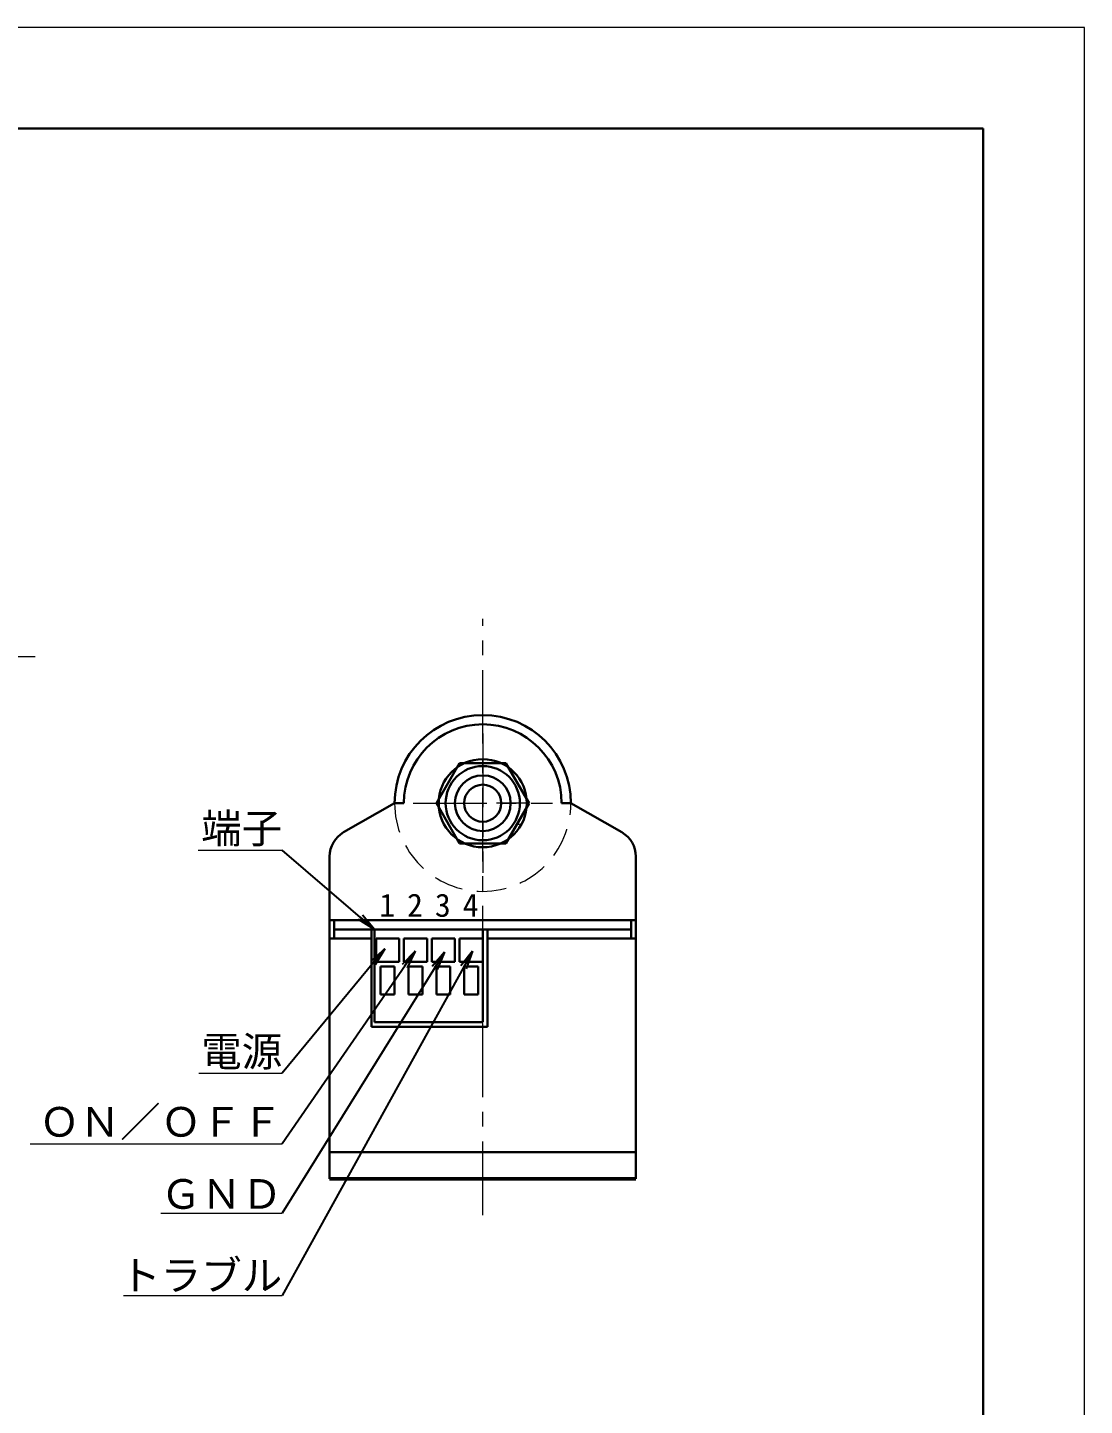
# Model space of a CAD drawing. Extents: x -210 to 210, y -148 to 148.
# Drawn here: x 96.1 to 210, y 0 to 148.5 of the extents above; entities that cross this region are included whole.
import ezdxf
from ezdxf.enums import TextEntityAlignment as Align

# ---------------------------------------------------------------- set-up
doc = ezdxf.new("R2010")
doc.units = 0
doc.header["$LTSCALE"] = 0.25
doc.linetypes.add('CENTER', pattern=[50.8, 31.75, -6.35, 6.35, -6.35])
doc.linetypes.add('DASHED', pattern=[19.05, 12.7, -6.35])
doc.layers.get('0').update_dxf_attribs({"linetype": 'CONTINUOUS'})
doc.layers.add('49', color=7, linetype='CONTINUOUS')
doc.layers.add('KCAD_ZUWAKU', color=1, linetype='CONTINUOUS', plot=False)
doc.styles.get("Standard").update_dxf_attribs({"font": 'MS Mincho.ttf', "bigfont": 'bigfont.shx'})
doc.dimstyles.get("Standard").update_dxf_attribs({"dimtxt": 0.18, "dimasz": 0.18, "dimexe": 0.18, "dimexo": 0.0625, "dimgap": 0.09, "dimtad": 0, "dimtih": 1, "dimtoh": 1, "dimdec": 4, "dimzin": 0, "dimdsep": 46, "dimtxsty": 'STANDARD', "dimcen": 0.09, "dimadec": 0, "dimazin": 0, "dimtfac": 1, "dimtdec": 4, "dimtofl": 0, "dimtmove": 0, "dimatfit": 3, "dimfxl": 1, "dimtolj": 1, "dimtzin": 0, "dimarcsym": 0})

# ---------------------------------------------------------------- blocks, each defined once
blk = doc.blocks.new('KCAD_OPEN')
at = {"color": 0, "linetype": 'Continuous', "lineweight": -2}
for q in [(-1, 0.158384), (-1, 0), (-1, -0.158384)]:
    blk.add_line((0, 0), q, dxfattribs=at)

msp = doc.modelspace()

# ---------------------------------------------------------------- linework, layer by layer
at = {"color": 3, "linetype": 'Continuous', "lineweight": 30}
for p, q in [((199.0712, 137.6207), (-198.4288, 137.6207)), ((130.1824, 61.7701), (135.6708, 64.9064)), ((136.6708, 64.9064), (135.6708, 64.9064)), ((153.6708, 64.9064), (154.6708, 64.9064)), ((160.1593, 61.7701), (154.6708, 64.9064)), ((128.6708, 24.4064), (128.6708, 59.1654)), ((161.6708, 24.4064), (161.6708, 59.1654)), ((128.6708, 52.3064), (145.1708, 52.3064)), ((129.1708, 50.3064), (129.1708, 52.3064)), ((161.6708, 52.3064), (145.1708, 52.3064)), ((161.1708, 50.3064), (161.1708, 52.3064)), ((130.6708, 51.3064), (129.1708, 51.3064)), ((145.1708, 51.3064), (130.5523, 51.3064)), ((145.1708, 51.3064), (159.7893, 51.3064)), ((159.6708, 51.3064), (161.1708, 51.3064)), ((128.6708, 50.3064), (133.1708, 50.3064)), ((161.6708, 50.3064), (145.6708, 50.3064))]:
    msp.add_line(p, q, dxfattribs=at)
at = {"color": 134, "linetype": 'CENTER', "lineweight": 15}
for p, q in [((145.1708, 20.5229), (145.1708, 84.7705)), ((145.1708, 72.4064), (145.1708, 57.4064)), ((137.6708, 64.9064), (152.6708, 64.9064))]:
    msp.add_line(p, q, dxfattribs=at)
at = {"color": 134, "linetype": 'Continuous', "lineweight": 15}
for p, q in [((55.8317, 80.7085), (96.9379, 80.7085)), ((114.5119, 59.8376), (123.5633, 59.8376)), ((114.585, 35.7994), (123.5633, 35.7994)), ((96.3907, 28.1886), (123.5633, 28.1886)), ((110.489, 20.7344), (123.5633, 20.7344)), ((106.4661, 11.8366), (123.5633, 11.8366))]:
    msp.add_line(p, q, dxfattribs=at)
at = {"color": 1, "linetype": 'Continuous', "lineweight": 30}
for p, q in [((142.6708, 69.2365), (140.1708, 64.9064)), ((147.6708, 69.2365), (142.6708, 69.2365)), ((150.1708, 64.9064), (147.6708, 69.2365)), ((140.1708, 64.9064), (142.6708, 60.5762)), ((147.6708, 60.5762), (150.1708, 64.9064)), ((142.6708, 60.5762), (147.6708, 60.5762)), ((133.1708, 40.8064), (133.1708, 51.3064)), ((145.6708, 51.3064), (145.6708, 40.8064)), ((136.1708, 50.3064), (133.6708, 50.3064)), ((133.6708, 50.3064), (133.6708, 47.8064)), ((136.1708, 47.8064), (136.1708, 50.3064)), ((139.1708, 50.3064), (136.6708, 50.3064)), ((136.6708, 50.3064), (136.6708, 47.8064)), ((139.1708, 47.8064), (139.1708, 50.3064)), ((142.1708, 50.3064), (139.6708, 50.3064)), ((139.6708, 50.3064), (139.6708, 47.8064)), ((142.1708, 47.8064), (142.1708, 50.3064)), ((145.1708, 50.3064), (142.6708, 50.3064)), ((142.6708, 50.3064), (142.6708, 47.8064)), ((145.1708, 47.8064), (145.1708, 50.3064)), ((133.6708, 47.8064), (136.1708, 47.8064)), ((136.6708, 47.8064), (139.1708, 47.8064)), ((139.6708, 47.8064), (142.1708, 47.8064)), ((142.6708, 47.8064), (145.1708, 47.8064)), ((135.6708, 47.3064), (134.1708, 47.3064)), ((134.1708, 47.3064), (134.1708, 44.3064)), ((135.6708, 44.3064), (135.6708, 47.3064)), ((138.6708, 47.3064), (137.1708, 47.3064)), ((137.1708, 47.3064), (137.1708, 44.3064)), ((138.6708, 44.3064), (138.6708, 47.3064)), ((141.6708, 47.3064), (140.1708, 47.3064)), ((140.1708, 47.3064), (140.1708, 44.3064)), ((141.6708, 44.3064), (141.6708, 47.3064)), ((144.6708, 47.3064), (143.1708, 47.3064)), ((143.1708, 47.3064), (143.1708, 44.3064)), ((144.6708, 44.3064), (144.6708, 47.3064)), ((134.1708, 44.3064), (135.6708, 44.3064)), ((137.1708, 44.3064), (138.6708, 44.3064)), ((140.1708, 44.3064), (141.6708, 44.3064)), ((143.1708, 44.3064), (144.6708, 44.3064)), ((145.6708, 40.8064), (133.1708, 40.8064))]:
    msp.add_line(p, q, dxfattribs=at)
at = {"color": 253, "linetype": 'DASHED', "lineweight": 15}
for p in [(145.1708, 69.5776), (140.4997, 64.9064), (140.4997, 64.9064), (145.1708, 60.2352), (145.1708, 60.2352), (149.842, 64.9064), (149.842, 64.9064)]:
    msp.add_line(p, (145.1708, 64.9064), dxfattribs=at)
at = {"color": 2, "linetype": 'Continuous', "lineweight": 30}
for p, q in [((133.5108, 41.3064), (133.5108, 51.3064)), ((133.5108, 51.3064), (145.1708, 51.3064)), ((145.1708, 51.3064), (145.1708, 41.3064)), ((145.1708, 41.3064), (133.5108, 41.3064)), ((128.6708, 27.3064), (161.6708, 27.3064))]:
    msp.add_line(p, q, dxfattribs=at)
at = {"color": 7, "linetype": 'Continuous', "lineweight": 50}
msp.add_line((128.6708, 24.4064), (161.6708, 24.4064), dxfattribs=at)
at = {"color": 1, "linetype": 'Continuous', "lineweight": 30}
msp.add_circle((145.1708, 64.9064), 4.75, dxfattribs=at)
at = {"color": 3, "linetype": 'Continuous', "lineweight": 30}
for radius in [4, 3, 2]:
    msp.add_circle((145.1708, 64.9064), radius, dxfattribs=at)
at = {"color": 7, "linetype": 'ByBlock', "lineweight": 30}
msp.add_arc((145.1708, 64.9064), 9.5, 0, 180, dxfattribs=at)
at = {"color": 253, "linetype": 'DASHED', "lineweight": 15}
for start, end in [(0, 180), (180, 0)]:
    msp.add_arc((145.1708, 64.9064), 9.5, start, end, dxfattribs=at)
at = {"color": 3, "linetype": 'Continuous', "lineweight": 30}
for centre, radius, start, end in [((145.1708, 64.9064), 8.5, 360, 180), ((131.6708, 59.1654), 3, 119.744881, 180), ((158.6708, 59.1654), 3, 0, 60.255119)]:
    msp.add_arc(centre, radius, start, end, dxfattribs=at)
at = {"color": 94, "linetype": 'DASHED', "lineweight": 15}
msp.add_point((149.068, 62.6564), dxfattribs=at)
at = {"layer": '49', "color": 4, "linetype": 'Continuous', "lineweight": 30}
msp.add_line((199.0712, -106.5041), (199.0712, 137.6207), dxfattribs=at)
at = {"layer": 'KCAD_ZUWAKU', "linetype": 'Continuous', "lineweight": 0}
msp.add_lwpolyline([(-210, -148.5), (210, -148.5), (210, 148.5), (-210, 148.5)], close=True, dxfattribs=at)

# ---------------------------------------------------------------- texts
at = {"color": 3, "linetype": 'Continuous', "lineweight": 30}
for s, p in [('1', (134.0191, 53.9139)), ('2', (137.0191, 53.9139)), ('3', (140.0191, 53.9139)), ('4', (143.0191, 53.9139))]:
    msp.add_text(s, height=2.5, dxfattribs=at).set_placement(p, align=Align.MIDDLE_LEFT)
at = {"color": 4, "linetype": 'Continuous', "lineweight": 30, "char_height": 3.2, "attachment_point": 9}
for s, insert in [('\\W1;\\W1;端子', (123.5633, 60.2376)), ('\\W1;\\W1;電源', (123.5633, 36.1994)), ('\\W1;\\W1;ＯＮ／ＯＦＦ', (123.5633, 28.5886)), ('\\W1;\\W1;ＧＮＤ', (123.5633, 21.1344)), ('\\W1;\\W1;トラブル', (123.5633, 12.2366))]:
    msp.add_mtext(s, dxfattribs=dict(at, insert=insert))

# ---------------------------------------------------------------- leaders
at = {"color": 134, "linetype": 'Continuous', "lineweight": 15}
for points in [[(133.5108, 51.3064), (123.5633, 59.8376)], [(134.6103, 49.2268), (123.5633, 35.7994)], [(137.885, 48.975), (123.5633, 28.1886)], [(144.0566, 48.975), (123.5633, 11.8366)], [(141.0338, 48.8491), (123.5633, 20.7344)]]:
    msp.add_leader(points, dimstyle='STANDARD', override={"dimscale": 1, "dimasz": 2, "dimtad": 0, "dimclrd": 0, "dimldrblk": 'KCAD_OPEN'}, dxfattribs=at)

doc.saveas('drawing.dxf')
